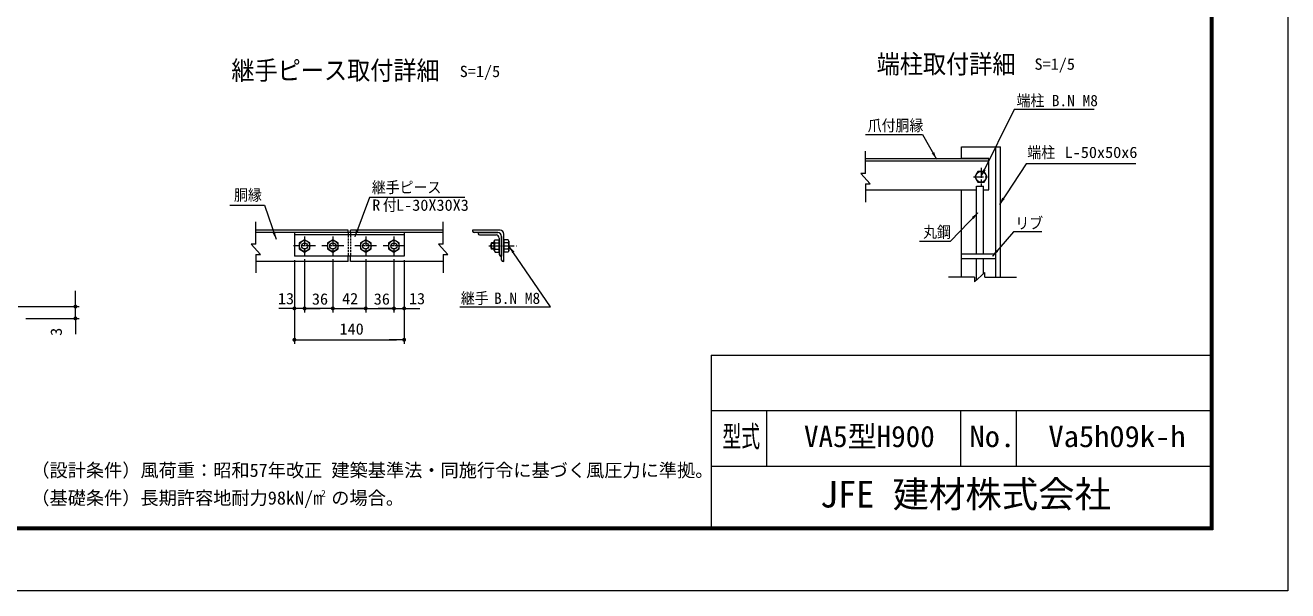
# Model space of a CAD drawing. Units: millimetres, scale not verified, with parts at other scales. Extents: x -4455 to 4455, y -3150 to 3150.
# Drawn here: x -376 to 4455, y -3150 to -986 of the extents above; entities that cross this region are included whole.
import ezdxf
from ezdxf.enums import TextEntityAlignment as Align

# ---------------------------------------------------------------- set-up
doc = ezdxf.new("R2010")
doc.units = ezdxf.units.MM
doc.header["$LTSCALE"] = 30
doc.linetypes.add('USER1', pattern=[2, 1.25, -0.25, 0.25, -0.25])
doc.linetypes.add('USER3', pattern=[0.375, 0.25, -0.125])
for name, color, linetype, lineweight in [('0-0_9断面', 1, 'Continuous', 18), ('0-1_SUNPOU', 1, 'Continuous', 18), ('0-C_7詳細', 7, 'Continuous', 18), ('0-E_D-TTL', 7, 'Continuous', 9)]:
    doc.layers.add(name, color=color, linetype=linetype, lineweight=lineweight)
doc.layers.add('0-D_D-TTL-TXT', color=7, linetype='Continuous')
doc.styles.add('ＭＳ ゴシック', font='')
doc.styles.get('ＭＳ ゴシック').set_extended_font_data('MS Gothic')

# ---------------------------------------------------------------- blocks, each defined once
blk = doc.blocks.new('M1')
at = {"layer": '0-1_SUNPOU'}
blk.add_line((-7.5, 0), (-57.86, 0), dxfattribs=at)
for points in [[(0, 0), (-7.5, 0), (-7.44, 0.94)], [(0, 0), (-7.44, -0.94), (-7.5, 0)], [(0, 0), (-7.44, 0.94), (-7.26, 1.87)], [(0, 0), (-7.26, -1.87), (-7.44, -0.94)], [(0, 0), (-7.26, 1.87), (-6.97, 2.76)], [(0, 0), (-6.97, -2.76), (-7.26, -1.87)], [(0, 0), (-6.97, 2.76), (-6.57, 3.61)], [(0, 0), (-6.57, -3.61), (-6.97, -2.76)], [(0, 0), (-6.57, 3.61), (-6.07, 4.41)], [(0, 0), (-6.07, -4.41), (-6.57, -3.61)], [(0, 0), (-6.07, 4.41), (-5.47, 5.13)], [(0, 0), (-5.47, -5.13), (-6.07, -4.41)], [(0, 0), (-5.47, 5.13), (-4.78, 5.78)], [(0, 0), (-4.78, -5.78), (-5.47, -5.13)], [(0, 0), (-4.78, 5.78), (-4.02, 6.33)], [(0, 0), (-4.02, -6.33), (-4.78, -5.78)], [(0, 0), (-4.02, 6.33), (-3.19, 6.79)], [(0, 0), (-3.19, -6.79), (-4.02, -6.33)], [(0, 0), (-3.19, 6.79), (-2.32, 7.13)], [(0, 0), (-2.32, -7.13), (-3.19, -6.79)], [(0, 0), (-2.32, 7.13), (-1.41, 7.37)], [(0, 0), (-1.41, -7.37), (-2.32, -7.13)], [(0, 0), (-1.41, 7.37), (-0.47, 7.49)], [(0, 0), (-0.47, -7.49), (-1.41, -7.37)], [(0, 0), (-0.47, 7.49), (0.47, 7.49)], [(0, 0), (0.47, -7.49), (-0.47, -7.49)], [(0, 0), (0.47, 7.49), (1.41, 7.37)], [(0, 0), (1.41, 7.37), (2.32, 7.13)], [(0, 0), (2.32, 7.13), (3.19, 6.79)], [(0, 0), (3.19, 6.79), (4.02, 6.33)], [(0, 0), (4.02, 6.33), (4.78, 5.78)], [(0, 0), (4.78, 5.78), (5.47, 5.13)], [(0, 0), (5.47, 5.13), (6.07, 4.41)], [(0, 0), (6.07, 4.41), (6.57, 3.61)], [(0, 0), (6.57, 3.61), (6.97, 2.76)], [(0, 0), (6.97, 2.76), (7.26, 1.87)], [(0, 0), (7.26, 1.87), (7.44, 0.94)], [(0, 0), (7.44, 0.94), (7.5, 0)], [(0, 0), (1.41, -7.37), (0.47, -7.49)], [(0, 0), (2.32, -7.13), (1.41, -7.37)], [(0, 0), (3.19, -6.79), (2.32, -7.13)], [(0, 0), (4.02, -6.33), (3.19, -6.79)], [(0, 0), (4.78, -5.78), (4.02, -6.33)], [(0, 0), (5.47, -5.13), (4.78, -5.78)], [(0, 0), (6.07, -4.41), (5.47, -5.13)], [(0, 0), (6.57, -3.61), (6.07, -4.41)], [(0, 0), (6.97, -2.76), (6.57, -3.61)], [(0, 0), (7.26, -1.87), (6.97, -2.76)], [(0, 0), (7.44, -0.94), (7.26, -1.87)], [(0, 0), (7.5, 0), (7.44, -0.94)]]:
    blk.add_solid(points, dxfattribs=at)

msp = doc.modelspace()

# ---------------------------------------------------------------- linework, layer by layer
at = {"layer": '0-0_9断面'}
for p, q in [((-183.93, -2032.59), (-183.93, -2002.59)), ((-403.06, -2062.59), (-168.93, -2062.59)), ((-183.93, -2107.59), (-183.93, -2062.59)), ((-373.06, -2107.59), (-168.93, -2107.59)), ((-183.93, -2137.59), (-183.93, -2167.59))]:
    msp.add_line(p, q, dxfattribs=at)
at = {"layer": '0-C_7詳細', "color": 4}
for p, q in [((2839.3, -1553.29), (2839.3, -1467.71)), ((2821.3, -1553.29), (2857.3, -1592.06)), ((2839.3, -1553.29), (2821.3, -1553.29)), ((2839.3, -1592.06), (2839.3, -1662.25)), ((2839.3, -1592.06), (2857.3, -1592.06)), ((506.76, -1823.89), (506.76, -1738.31)), ((1223.04, -1823.89), (1223.04, -1738.31)), ((1205.04, -1823.89), (1241.04, -1862.66)), ((1223.04, -1823.89), (1205.04, -1823.89)), ((506.76, -1862.66), (506.76, -1932.86)), ((506.76, -1862.66), (524.76, -1862.66)), ((1223.04, -1862.66), (1223.04, -1932.86)), ((1223.04, -1862.66), (1241.04, -1862.66)), ((3256.9, -1967.58), (3295.67, -1931.58)), ((3295.67, -1949.58), (3295.67, -1931.58)), ((3256.9, -1949.58), (3156.45, -1949.58)), ((3256.9, -1949.58), (3256.9, -1967.58)), ((3295.67, -1949.58), (3416.72, -1949.58))]:
    msp.add_line(p, q, dxfattribs=at)
at = {"layer": '0-C_7詳細', "lineweight": 9}
for p, q in [((2839.3, -1495.73), (3311.22, -1495.73)), ((3206.22, -1495.73), (3206.22, -1450.73)), ((3206.22, -1450.73), (3356.22, -1450.73)), ((3311.22, -1495.73), (3206.22, -1495.73)), ((3228.72, -1495.73), (3229.02, -1495.73)), ((3311.22, -1615.73), (3311.22, -1495.73)), ((3338.22, -1949.58), (3338.22, -1450.73)), ((3356.22, -1949.58), (3356.22, -1450.73)), ((2839.3, -1504.73), (3311.22, -1504.73)), ((2839.3, -1615.73), (3263.53, -1615.73)), ((3206.22, -1949.58), (3206.22, -1615.73)), ((3263.53, -1862.21), (3263.53, -1601.79)), ((3263.53, -1601.79), (3290.53, -1601.79)), ((3290.53, -1862.21), (3290.53, -1601.79)), ((3290.53, -1615.73), (3311.22, -1615.73)), ((859.89, -1770.23), (506.76, -1770.23)), ((1223.04, -1779.23), (506.76, -1779.23)), ((654.09, -1779.23), (654.09, -1869.23)), ((859.89, -1779.23), (859.89, -1770.23)), ((1223.04, -1770.23), (868.29, -1770.23)), ((868.29, -1779.23), (868.29, -1770.23)), ((1074.09, -1779.23), (1074.09, -1869.23)), ((1440.83, -1770.23), (1335.83, -1770.23)), ((1335.83, -1770.23), (1335.83, -1773.23)), ((1431.83, -1779.23), (1341.83, -1779.23)), ((1356.83, -1779.23), (1431.83, -1779.23)), ((1356.83, -1779.23), (1356.83, -1782.23)), ((1455.83, -1890.23), (1455.83, -1785.23)), ((1074.09, -1788.23), (654.09, -1788.23)), ((1362.83, -1788.23), (1425.83, -1788.23)), ((1407.97, -1842.23), (1407.97, -1818.23)), ((1418.63, -1818.23), (1407.97, -1818.23)), ((1418.63, -1847.99), (1418.63, -1812.47)), ((1420.69, -1818.23), (1437.83, -1818.23)), ((1437.83, -1800.23), (1437.83, -1863.23)), ((1437.83, -1853.75), (1437.83, -1806.71)), ((1446.83, -1884.23), (1446.83, -1794.23)), ((1471.64, -1806.71), (1455.83, -1806.71)), ((1455.83, -1806.71), (1455.83, -1853.75)), ((1471.64, -1818.23), (1455.83, -1818.23)), ((1475.03, -1812.59), (1471.64, -1806.71)), ((1074.09, -1869.23), (654.09, -1869.23)), ((859.89, -1890.23), (859.89, -1869.23)), ((868.29, -1890.23), (868.29, -1869.23)), ((1418.63, -1842.23), (1407.97, -1842.23)), ((1418.63, -1847.99), (1421.96, -1853.75)), ((1420.69, -1842.23), (1437.83, -1842.23)), ((1421.96, -1853.75), (1437.83, -1853.75)), ((1471.64, -1842.23), (1455.83, -1842.23)), ((1471.64, -1853.75), (1455.83, -1853.75)), ((3338.22, -1862.21), (3206.22, -1862.21)), ((3338.22, -1880.21), (3206.22, -1880.21)), ((3263.53, -1961.42), (3263.53, -1880.21)), ((3290.53, -1936.35), (3290.53, -1880.21)), ((859.89, -1890.23), (506.76, -1890.23)), ((1223.04, -1890.23), (868.29, -1890.23)), ((1455.83, -1890.23), (1452.83, -1890.23))]:
    msp.add_line(p, q, dxfattribs=at)
at = {"layer": '0-C_7詳細', "color": 1, "linetype": 'USER1'}
for p, q in [((3281.22, -1531.54), (3281.22, -1600.93)), ((3252.66, -1565.73), (3309.78, -1565.73)), ((734.79, -1830.23), (651.19, -1830.23)), ((693.09, -1794.29), (693.09, -1866.04)), ((842.79, -1830.23), (759.19, -1830.23)), ((801.09, -1794.29), (801.09, -1866.04)), ((968.79, -1830.23), (885.19, -1830.23)), ((927.09, -1794.29), (927.09, -1866.04)), ((1076.79, -1830.23), (993.19, -1830.23)), ((1035.09, -1794.29), (1035.09, -1866.04)), ((1397.58, -1830.23), (1503.62, -1830.23))]:
    msp.add_line(p, q, dxfattribs=at)
at = {"layer": '0-C_7詳細', "color": 3, "linetype": 'USER3'}
for p, q in [((859.89, -1779.23), (859.89, -1869.23)), ((868.29, -1779.23), (868.29, -1869.23))]:
    msp.add_line(p, q, dxfattribs=at)
at = {"layer": '0-C_7詳細', "color": 1}
for p, q in [((1418.63, -1820.63), (1406.76, -1820.63)), ((693.09, -1881.04), (693.09, -2084.55)), ((693.09, -1881.04), (693.09, -2084.55)), ((801.09, -1881.04), (801.09, -2084.55)), ((801.09, -1881.04), (801.09, -2084.55)), ((927.09, -1881.04), (927.09, -2084.55)), ((927.09, -1881.04), (927.09, -2084.55)), ((1035.09, -1881.04), (1035.09, -2084.55)), ((1035.09, -1881.04), (1035.09, -2084.55)), ((1418.63, -1839.83), (1406.76, -1839.83)), ((654.09, -1884.23), (654.09, -2204.55)), ((654.09, -1884.23), (654.09, -2084.55)), ((1074.09, -1884.23), (1074.09, -2204.55)), ((1074.09, -1884.23), (1074.09, -2084.55)), ((624.09, -2069.55), (594.09, -2069.55)), ((663.09, -2069.55), (633.09, -2069.55)), ((693.09, -2069.55), (654.09, -2069.55)), ((801.09, -2069.55), (693.09, -2069.55)), ((723.09, -2069.55), (753.09, -2069.55)), ((771.09, -2069.55), (741.09, -2069.55)), ((801.09, -2069.55), (927.09, -2069.55)), ((831.09, -2069.55), (861.09, -2069.55)), ((897.09, -2069.55), (867.09, -2069.55)), ((927.09, -2069.55), (1035.09, -2069.55)), ((957.09, -2069.55), (987.09, -2069.55)), ((1005.09, -2069.55), (975.09, -2069.55)), ((1035.09, -2069.55), (1074.09, -2069.55)), ((1065.09, -2069.55), (1095.09, -2069.55)), ((1104.09, -2069.55), (1134.09, -2069.55)), ((684.09, -2189.55), (1044.09, -2189.55))]:
    msp.add_line(p, q, dxfattribs=at)
for points in [[(3714.59, -1307.82), (3408.62, -1307.82), (3282.1, -1563.93)], [(2839.58, -1403.98), (3057.73, -1403.98), (3111.16, -1498.04)], [(3873.96, -1515.78), (3454.48, -1515.78), (3351.58, -1671.61)], [(3045.65, -1811.9), (3163.89, -1811.9), (3269.51, -1703.29)], [(3513.43, -1776.98), (3404.99, -1776.98), (3324.82, -1869.73)], [(1287.11, -2063.79), (1634.32, -2063.79), (1476.16, -1831.88)]]:
    msp.add_lwpolyline(points, dxfattribs=at)
at = {"layer": '0-C_7詳細', "color": 3}
msp.add_lwpolyline([(3304.74, -1565.73), (3292.98, -1545.36), (3269.46, -1545.36), (3257.7, -1565.73), (3269.46, -1586.1), (3292.98, -1586.1)], close=True, dxfattribs=at)
at = {"layer": '0-C_7詳細', "lineweight": 9}
for points in [[(406.48, -1674.54), (539.84, -1674.54), (583.66, -1803.97)], [(1305.73, -1645.22), (941.13, -1645.22), (884.93, -1796.06)], [(1418.63, -1812.47), (1421.96, -1806.71), (1437.83, -1806.71)], [(1446.83, -1794.23), (1446.83, -1869.23), (1443.83, -1869.23)], [(1475.03, -1812.59), (1475.03, -1847.87), (1471.64, -1853.75)]]:
    msp.add_lwpolyline(points, dxfattribs=at)
at = {"layer": '0-C_7詳細', "color": 4}
msp.add_lwpolyline([(506.76, -1823.89), (488.76, -1823.89), (524.76, -1862.66)], dxfattribs=at)
at = {"layer": '0-C_7詳細', "lineweight": 9}
for points in [[(693.09, -1806.71), (672.73, -1818.47), (672.73, -1841.99), (693.09, -1853.75), (713.46, -1841.99), (713.46, -1818.47)], [(801.09, -1806.71), (780.73, -1818.47), (780.73, -1841.99), (801.09, -1853.75), (821.46, -1841.99), (821.46, -1818.47)], [(927.09, -1806.71), (906.73, -1818.47), (906.73, -1841.99), (927.09, -1853.75), (947.46, -1841.99), (947.46, -1818.47)], [(1035.09, -1806.71), (1014.73, -1818.47), (1014.73, -1841.99), (1035.09, -1853.75), (1055.46, -1841.99), (1055.46, -1818.47)]]:
    msp.add_lwpolyline(points, close=True, dxfattribs=at)
at = {"layer": '0-C_7詳細', "color": 3}
msp.add_circle((3281.22, -1565.73), 20.4, dxfattribs=at)
at = {"layer": '0-C_7詳細', "lineweight": 9}
for centre, radius in [((693.09, -1830.23), 20.4), ((693.09, -1830.23), 12), ((801.09, -1830.23), 20.4), ((801.09, -1830.23), 12), ((927.09, -1830.23), 20.4), ((927.09, -1830.23), 12), ((1035.09, -1830.23), 20.4), ((1035.09, -1830.23), 12)]:
    msp.add_circle(centre, radius, dxfattribs=at)
for centre, radius, start, end in [((1341.83, -1773.23), 6, 180, 270), ((1362.83, -1782.23), 6, 180, 270), ((1431.83, -1794.23), 15, 0, 90), ((1431.83, -1794.23), 15, 0, 90), ((1440.83, -1785.23), 15, 0, 90), ((1428.76, -1830.23), 24, 150, 210), ((1427.72, -1812.47), 9.09, 180, 219.3382), ((1454.63, -1830.23), 36, 160.52878, 199.47122), ((1425.83, -1800.23), 12, 0, 90), ((1469.16, -1812.9), 5.88, 294.94299, 2.968), ((1452.13, -1830.23), 22.91, 328.40741, 31.59259), ((1427.72, -1847.99), 9.09, 140.6618, 180), ((1443.83, -1863.23), 6, 180, 270), ((1469.16, -1847.57), 5.88, 357.032, 65.05701), ((1452.83, -1884.23), 6, 180, 270)]:
    msp.add_arc(centre, radius, start, end, dxfattribs=at)
at = {"layer": '0-C_7詳細', "color": 1}
for points in [[(3112.15, -1499.77), (3092.8, -1476.26), (3101.86, -1471.12)], [(3281.22, -1565.73), (3289.83, -1536.52), (3299.18, -1541.14)], [(3350.48, -1673.28), (3362.66, -1645.38), (3371.35, -1651.12)], [(3270.91, -1701.86), (3253.73, -1727), (3246.26, -1719.73)], [(1475.03, -1830.23), (1496.24, -1852.08), (1487.63, -1857.95)], [(3323.52, -1871.24), (3339.19, -1845.14), (3347.08, -1851.95)]]:
    msp.add_solid(points, dxfattribs=at)
at = {"layer": '0-C_7詳細'}
for points in [[(584.3, -1805.87), (569.75, -1779.12), (579.61, -1775.78)], [(884.23, -1797.93), (889.82, -1768), (899.59, -1771.64)]]:
    msp.add_solid(points, dxfattribs=at)
at = {"layer": '0-E_D-TTL'}
for p, q in [((2248.64, -2248.64), (2248.64, -2906.26)), ((2248.64, -2248.64), (4157.86, -2248.64)), ((2248.64, -2460.77), (4157.86, -2460.77)), ((2460.77, -2460.77), (2460.77, -2672.91)), ((3203.25, -2460.77), (3203.25, -2672.91)), ((3415.38, -2460.77), (3415.38, -2672.91)), ((2248.64, -2672.91), (4157.86, -2672.91))]:
    msp.add_line(p, q, dxfattribs=at)
at = {"layer": '0-E_D-TTL', "color": 2, "lineweight": 18}
msp.add_lwpolyline([(-4454.85, 3150.21), (4454.85, 3150.21), (4454.85, -3150.21), (-4454.85, -3150.21)], close=True, dxfattribs=at)
at = {"layer": '0-E_D-TTL'}
for points in [[(-4168.47, 2916.87), (4168.47, 2916.87), (4168.47, -2916.87), (-4168.47, -2916.87)], [(-4165.81, 2914.21), (4165.81, 2914.21), (4165.81, -2914.21), (-4165.81, -2914.21)], [(-4163.16, 2911.56), (4163.16, 2911.56), (4163.16, -2911.56), (-4163.16, -2911.56)], [(-4160.51, 2908.91), (4160.51, 2908.91), (4160.51, -2908.91), (-4160.51, -2908.91)], [(-4157.86, 2906.26), (4157.86, 2906.26), (4157.86, -2906.26), (-4157.86, -2906.26)]]:
    msp.add_lwpolyline(points, close=True, dxfattribs=at)

# ---------------------------------------------------------------- block references
at = {"layer": '0-0_9断面'}
for p, rotation in [((-183.93, -2062.59), 270), ((-183.93, -2107.59), 90)]:
    msp.add_blockref('M1', p, dxfattribs=dict(at, rotation=rotation))
at = {"layer": '0-C_7詳細'}
for p in [(654.09, -2069.55), (693.09, -2069.55), (801.09, -2069.55), (927.09, -2069.55), (1035.09, -2069.55), (1074.09, -2189.55)]:
    msp.add_blockref('M1', p, dxfattribs=at)
at = {"layer": '0-C_7詳細', "rotation": 180}
for p in [(693.09, -2069.55), (801.09, -2069.55), (927.09, -2069.55), (1035.09, -2069.55), (1074.09, -2069.55), (654.09, -2189.55)]:
    msp.add_blockref('M1', p, dxfattribs=at)

# ---------------------------------------------------------------- texts
at = {"layer": '0-0_9断面', "color": 3, "style": 'ＭＳ ゴシック', "width": 1.05}
msp.add_text('3', height=43.33, rotation=90, dxfattribs=at).set_placement((-222.72, -2174.5), align=Align.BOTTOM_LEFT)
at = {"layer": '0-C_7詳細', "style": 'ＭＳ ゴシック', "width": 0.9}
for s, p in [('端柱取付詳細', (2881.85, -1191.8)), ('継手ピース取付詳細', (412.83, -1216.13))]:
    msp.add_text(s, height=72.14, dxfattribs=at).set_placement(p, align=Align.BOTTOM_LEFT)
at = {"layer": '0-C_7詳細', "color": 3, "style": 'ＭＳ ゴシック'}
for s, width, p in [('S=1/5', 1.05, (3485.94, -1169)), ('S=1/5', 1.05, (1286.58, -1197.08)), ('端柱', 0.9, (3417.09, -1308.47)), ('爪付胴縁', 0.9, (2847.85, -1403.76)), ('端柱', 0.9, (3458.27, -1506.81)), ('L-50x50x6', 1.05, (3601.09, -1506.81)), ('継手ピース', 0.9, (950.29, -1640.76)), ('胴縁', 0.9, (422.97, -1669.86)), ('R', 1.05, (951.86, -1708.91)), ('付', 0.9, (992.6, -1708.91)), ('L-30X30X3', 1.05, (1042.94, -1708.91)), ('リブ', 0.9, (3412.59, -1777.83)), ('丸鋼', 0.9, (3059.79, -1811.7)), ('13', 1.05, (590.84, -2066.58)), ('36', 1.05, (721.01, -2068.05)), ('42', 1.05, (836.27, -2066.58)), ('36', 1.05, (957.67, -2068.05)), ('13', 1.05, (1092.35, -2066.58)), ('継手', 0.9, (1290.91, -2065.18)), ('140', 1.05, (826.59, -2182.87))]:
    msp.add_text(s, height=43.33, dxfattribs=dict(at, width=width)).set_placement(p, align=Align.BOTTOM_LEFT)
for p in [(3551.9, -1308.47), (1417.78, -2065.18)]:
    msp.add_text('B.N M8', height=43.33, dxfattribs=at).set_placement(p, align=Align.BOTTOM_LEFT)
at = {"layer": '0-D_D-TTL-TXT', "style": 'ＭＳ ゴシック'}
for s, height, width, p in [('型式', 81.64, 0.65, (2291.35, -2624.97)), ('No.', 81.6, 1.05, (3237.19, -2624.97)), ('Va5h09k-h', 81.6, 1.05, (3539.13, -2624.97))]:
    msp.add_text(s, height=height, dxfattribs=dict(at, width=width)).set_placement(p, align=Align.BOTTOM_LEFT)
for s, height, p in [('VA5型H900', 81.64, (2604.04, -2624.97)), ('（設計条件）風荷重：昭和57年改正 建築基準法・同施行令に基づく風圧力に準拠。', 51.03, (-352.62, -2729.76)), ('JFE 建材株式会社', 102.1, (2664.83, -2862.24)), ('（基礎条件）長期許容地耐力98kN/m の場合。', 51.03, (-352.62, -2835.83)), ('2', 25.51, (756.29, -2797.85))]:
    msp.add_text(s, height=height, dxfattribs=at).set_placement(p, align=Align.BOTTOM_LEFT)

doc.saveas('drawing.dxf')
